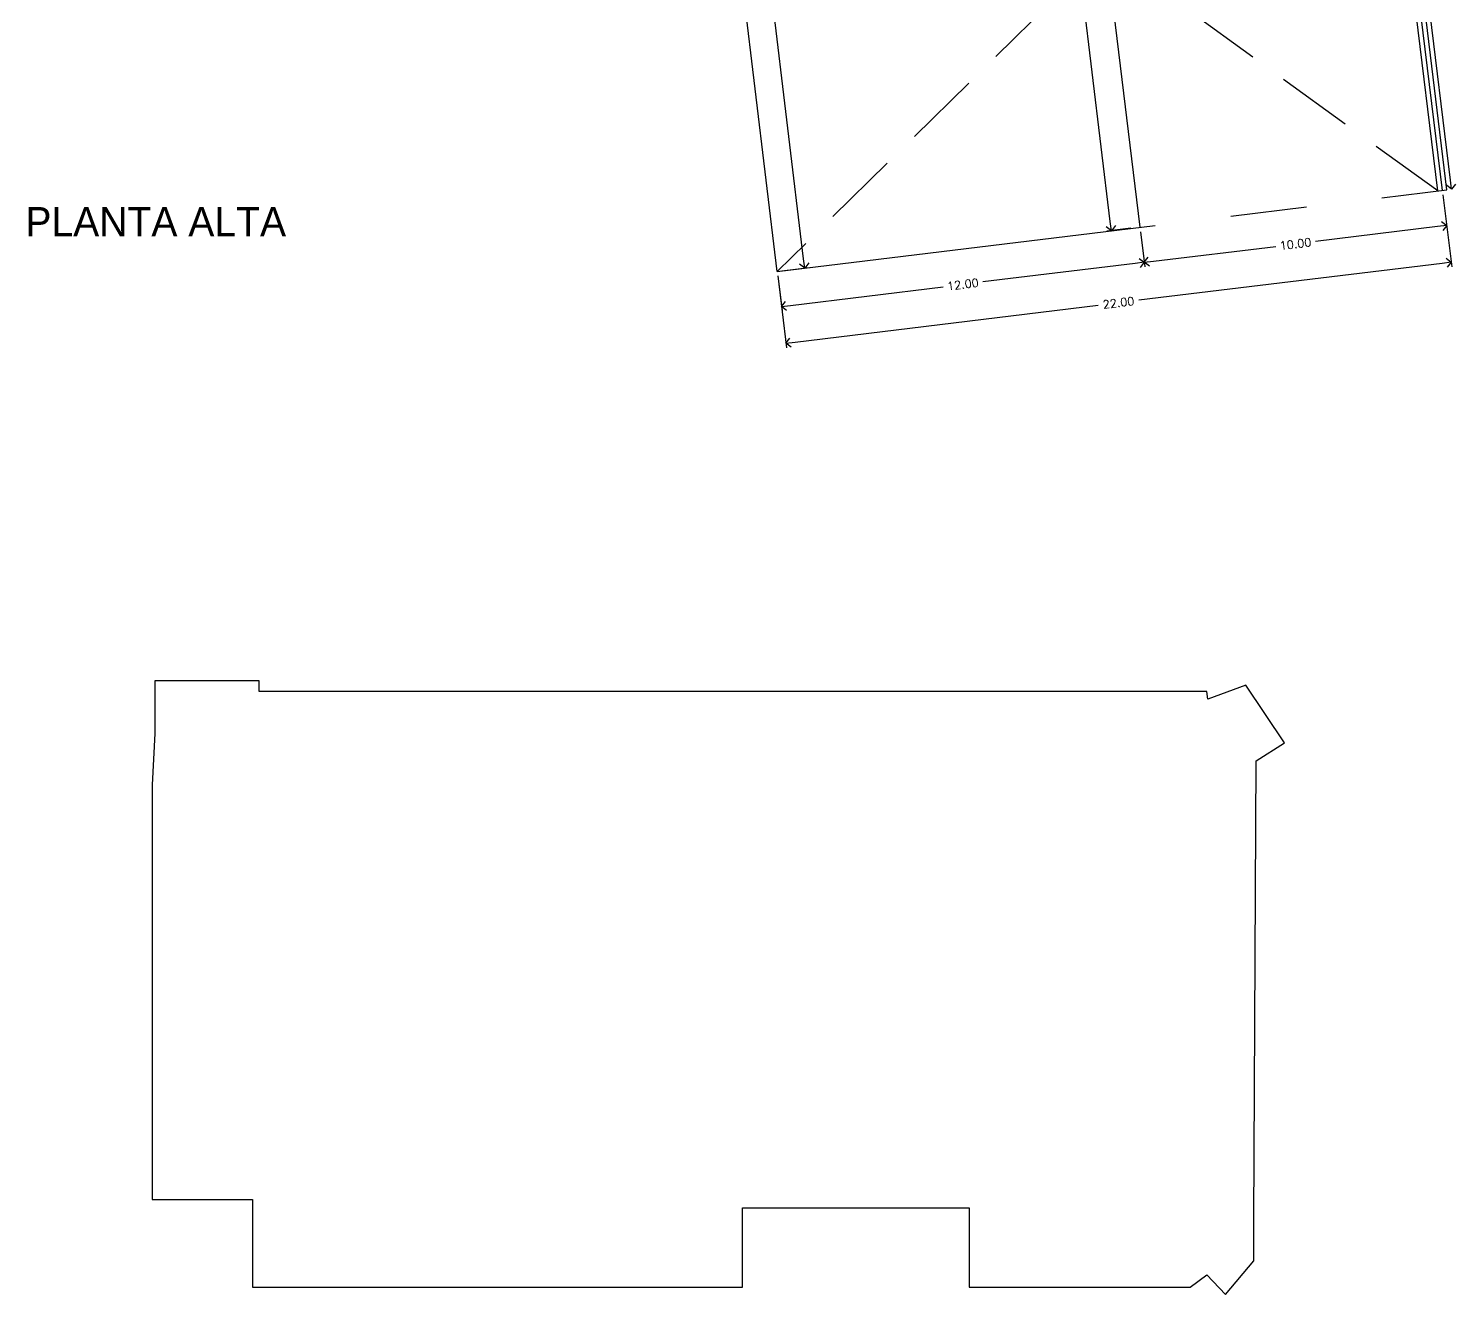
# Model space of a CAD drawing. Extents: x 26 to 214, y -151 to 101.
# Drawn here: x 27.74 to 74.59, y -11.58 to 29.99 of the extents above; entities that cross this region are included whole.
import ezdxf

# ---------------------------------------------------------------- set-up
doc = ezdxf.new("R2010")
doc.units = 0
doc.header["$LTSCALE"] = 10
doc.header["$MEASUREMENT"] = 0
doc.linetypes.add('CENTER', pattern=[2, 1.25, -0.25, 0.25, -0.25])
doc.linetypes.add('HIDDEN', pattern=[0.375, 0.25, -0.125])
doc.layers.get('0').update_dxf_attribs({"linetype": 'CONTINUOUS'})
doc.layers.get('DEFPOINTS').update_dxf_attribs({"linetype": 'CONTINUOUS'})
for name, color, linetype in [('00-COTAS-PARCIALES', 1, 'CONTINUOUS'), ('00-TEXTOS', 4, 'CONTINUOUS'), ('EJE-MEDIANERA-PA', 1, 'CENTER'), ('MURO-VISTO', 9, 'CONTINUOUS'), ('proyeccion', 4, 'HIDDEN'), ('SUPERFICIE', 45, 'CONTINUOUS')]:
    doc.layers.add(name, color=color, linetype=linetype)
doc.styles.add('ROMANS', font='romans.shx')
doc.styles.add('TECHNICLIGHT', font='tel_____.pfb')
doc.dimstyles.new('COTA1502', dxfattribs={"dimscale": 1.5, "dimtxt": 0.18, "dimasz": 0.2, "dimexe": 0.1, "dimexo": 0.1, "dimgap": 0.09, "dimtad": 0, "dimzin": 0, "dimdsep": 46, "dimtxsty": 'ROMANS', "dimblk": 'OPEN90', "dimcen": 0.1, "dimclrd": 256, "dimclre": 256, "dimclrt": 2, "dimadec": 0, "dimazin": 0, "dimtfac": 1, "dimtix": 1, "dimtmove": 2, "dimatfit": 3, "dimldrblk": 'OPEN90', "dimfxl": 0, "dimtolj": 1, "dimtzin": 0, "dimarcsym": 0})

# ---------------------------------------------------------------- blocks, each defined once
blk = doc.blocks.new('_Open90')
at = {"color": 0, "linetype": 'ByBlock', "lineweight": -2}
for p, q in [((0, 0), (-1, 0)), ((-0.5, 0.5), (0, 0)), ((0, 0), (-0.5, -0.5))]:
    blk.add_line(p, q, dxfattribs=at)
blk = doc.blocks.new('*D53')
at = {"layer": '00-COTAS-PARCIALES', "lineweight": -2, "transparency": 16777216}
for p, q in [((69.942, 61.839), (72.102, 44.095)), ((74.424, 25.011), (72.265, 42.755))]:
    blk.add_line(p, q, dxfattribs=at)
at = {"layer": 'DEFPOINTS', "color": 0, "transparency": 16777216}
for p in [(69.906, 62.137), (74.461, 24.713), (74.461, 24.713)]:
    blk.add_point(p, dxfattribs=at)
at = {"layer": '00-COTAS-PARCIALES', "lineweight": -2, "transparency": 16777216, "xscale": 0.3, "yscale": 0.3, "zscale": 0.3}
for p, rotation in [((69.906, 62.137), 96.93869520786734), ((74.461, 24.713), 276.9386952078673)]:
    blk.add_blockref('_Open90', p, dxfattribs=dict(at, rotation=rotation))
at = {"layer": '00-COTAS-PARCIALES', "color": 2, "transparency": 16777216, "insert": (72.183, 43.425), "char_height": 0.27, "attachment_point": 5, "rotation": 276.9387, "style": 'ROMANS'}
blk.add_mtext('\\A1;37.70', dxfattribs=at)
blk = doc.blocks.new('*D51')
at = {"layer": '00-COTAS-PARCIALES', "lineweight": -2, "transparency": 16777216}
for p, q in [((64.254, 23.32), (64.395, 22.166)), ((64.079, 22.279), (59.071, 21.67)), ((52.342, 21.87), (52.482, 20.717)), ((52.762, 20.902), (57.77, 21.511))]:
    blk.add_line(p, q, dxfattribs=at)
at = {"layer": 'DEFPOINTS', "color": 0, "transparency": 16777216}
for p in [(64.236, 23.469), (52.324, 22.019), (52.464, 20.865)]:
    blk.add_point(p, dxfattribs=at)
at = {"layer": '00-COTAS-PARCIALES', "lineweight": -2, "transparency": 16777216, "xscale": 0.3, "yscale": 0.3, "zscale": 0.3}
for p, rotation in [((64.376, 22.315), 6.938695207867482), ((52.464, 20.865), 186.9386952078675)]:
    blk.add_blockref('_Open90', p, dxfattribs=dict(at, rotation=rotation))
at = {"layer": '00-COTAS-PARCIALES', "color": 2, "transparency": 16777216, "insert": (58.42, 21.59), "char_height": 0.27, "attachment_point": 5, "rotation": 6.9387, "style": 'ROMANS'}
blk.add_mtext('\\A1;12.00', dxfattribs=at)
blk = doc.blocks.new('*D50')
at = {"layer": '00-COTAS-PARCIALES', "lineweight": -2, "transparency": 16777216}
for p, q in [((74.181, 24.528), (74.468, 22.169)), ((74.152, 22.282), (64.201, 21.071)), ((52.342, 21.87), (52.629, 19.512)), ((52.909, 19.697), (62.86, 20.908))]:
    blk.add_line(p, q, dxfattribs=at)
at = {"layer": 'DEFPOINTS', "color": 0, "transparency": 16777216}
for p in [(74.163, 24.677), (52.324, 22.019), (74.45, 22.318)]:
    blk.add_point(p, dxfattribs=at)
at = {"layer": '00-COTAS-PARCIALES', "lineweight": -2, "transparency": 16777216, "xscale": 0.3, "yscale": 0.3, "zscale": 0.3}
for p, rotation in [((74.45, 22.318), 6.938695207867471), ((52.611, 19.66), 186.9386952078675)]:
    blk.add_blockref('_Open90', p, dxfattribs=dict(at, rotation=rotation))
at = {"layer": '00-COTAS-PARCIALES', "color": 2, "transparency": 16777216, "insert": (63.53, 20.989), "char_height": 0.27, "attachment_point": 5, "rotation": 6.9387, "style": 'ROMANS'}
blk.add_mtext('\\A1;22.00', dxfattribs=at)
blk = doc.blocks.new('*D49')
at = {"layer": '00-COTAS-PARCIALES', "lineweight": -2, "transparency": 16777216}
for p, q in [((61.689, 41.914), (60.898, 41.818)), ((61.083, 41.539), (62.092, 33.246)), ((63.26, 23.652), (62.251, 31.944)), ((63.938, 23.432), (63.147, 23.336))]:
    blk.add_line(p, q, dxfattribs=at)
at = {"layer": 'DEFPOINTS', "color": 0, "transparency": 16777216}
for p in [(61.838, 41.933), (64.087, 23.451), (63.296, 23.354)]:
    blk.add_point(p, dxfattribs=at)
at = {"layer": '00-COTAS-PARCIALES', "lineweight": -2, "transparency": 16777216, "xscale": 0.3, "yscale": 0.3, "zscale": 0.3}
for p, rotation in [((61.047, 41.836), 96.93869520786734), ((63.296, 23.354), 276.9386952078673)]:
    blk.add_blockref('_Open90', p, dxfattribs=dict(at, rotation=rotation))
at = {"layer": '00-COTAS-PARCIALES', "color": 2, "transparency": 16777216, "insert": (62.172, 32.595), "char_height": 0.27, "attachment_point": 5, "rotation": 276.9387, "style": 'ROMANS'}
blk.add_mtext('\\A1;18.62', dxfattribs=at)
blk = doc.blocks.new('*D48')
at = {"layer": '00-COTAS-PARCIALES', "lineweight": -2, "transparency": 16777216}
for p, q in [((50.06, 42.1), (50.963, 42.209)), ((50.85, 41.893), (51.945, 32.791)), ((53.191, 22.426), (52.097, 31.528)), ((52.473, 22.037), (53.376, 22.146))]:
    blk.add_line(p, q, dxfattribs=at)
at = {"layer": 'DEFPOINTS', "color": 0, "transparency": 16777216}
for p in [(50.814, 42.191), (49.911, 42.083), (52.324, 22.019)]:
    blk.add_point(p, dxfattribs=at)
at = {"layer": '00-COTAS-PARCIALES', "lineweight": -2, "transparency": 16777216, "xscale": 0.3, "yscale": 0.3, "zscale": 0.3}
for p, rotation in [((50.814, 42.191), 96.858378156896), ((53.227, 22.128), 276.858378156896)]:
    blk.add_blockref('_Open90', p, dxfattribs=dict(at, rotation=rotation))
at = {"layer": '00-COTAS-PARCIALES', "color": 2, "transparency": 16777216, "insert": (52.021, 32.159), "char_height": 0.27, "attachment_point": 5, "rotation": 276.8584, "style": 'ROMANS'}
blk.add_mtext('\\A1;20.21', dxfattribs=at)
blk = doc.blocks.new('*D42')
at = {"layer": '00-COTAS-PARCIALES', "lineweight": -2, "transparency": 16777216}
for p, q in [((74.005, 23.487), (69.991, 22.998)), ((64.674, 22.351), (68.689, 22.84))]:
    blk.add_line(p, q, dxfattribs=at)
at = {"layer": 'DEFPOINTS', "color": 0, "transparency": 16777216}
for p in [(74.303, 23.523), (74.303, 23.523), (64.376, 22.315)]:
    blk.add_point(p, dxfattribs=at)
at = {"layer": '00-COTAS-PARCIALES', "lineweight": -2, "transparency": 16777216, "xscale": 0.3, "yscale": 0.3, "zscale": 0.3}
for p, rotation in [((74.303, 23.523), 6.93869520786737), ((64.376, 22.315), 186.9386952078674)]:
    blk.add_blockref('_Open90', p, dxfattribs=dict(at, rotation=rotation))
at = {"layer": '00-COTAS-PARCIALES', "color": 2, "transparency": 16777216, "insert": (69.34, 22.919), "char_height": 0.27, "attachment_point": 5, "rotation": 6.9387, "style": 'ROMANS'}
blk.add_mtext('\\A1;10.00', dxfattribs=at)

msp = doc.modelspace()

# ---------------------------------------------------------------- linework, layer by layer
at = {"layer": 'EJE-MEDIANERA-PA'}
for p, q in [((74.163, 24.677, -28.9), (69.611, 62.083, -28.9)), ((52.324, 22.019, -28.9), (49.911, 42.083, -28.9)), ((64.236, 23.469, -28.9), (61.971, 42.083, -28.9)), ((52.324, 22.019, -28.9), (74.312, 24.695, -28.9))]:
    msp.add_line(p, q, dxfattribs=at)
at = {"layer": 'MURO-VISTO'}
for p, q in [((74.014, 24.659, -28.9), (69.478, 61.933, -28.9)), ((74.312, 24.695, -28.9), (69.78, 61.933, -28.9))]:
    msp.add_line(p, q, dxfattribs=at)
at = {"layer": 'proyeccion'}
for p, q in [((74.014, 24.659, -28.9), (49.911, 42.083, -28.9)), ((71.984, 41.336, -28.9), (52.324, 22.019, -28.9))]:
    msp.add_line(p, q, dxfattribs=at)
at = {"layer": 'SUPERFICIE'}
msp.add_lwpolyline([(31.889, 8.135), (31.889, 6.84), (31.807, 5.154), (31.807, -8.46), (35.096, -8.46), (35.096, -11.334), (36.281, -11.334), (36.281, -11.334), (51.181, -11.334), (51.181, -8.734), (58.631, -8.734), (58.631, -11.334), (65.881, -11.334), (66.43, -10.932), (67.04, -11.575), (67.971, -10.472), (67.971, -9.126), (68.045, 5.952), (68.98, 6.543), (67.712, 8.434), (66.457, 7.972), (66.431, 8.222), (35.311, 8.222), (35.311, 8.572), (31.889, 8.572), (31.889, 8.135)], dxfattribs=at)

# ---------------------------------------------------------------- texts
at = {"layer": '00-TEXTOS', "style": 'TECHNICLIGHT'}
msp.add_text('PLANTA ALTA', height=0.96, dxfattribs=at).set_placement((27.639, 23.17, -28.9))

# ---------------------------------------------------------------- dimensions: what is measured, and where the dimension line sits
at = {"layer": '00-COTAS-PARCIALES'}
for p1, p2, distance, picture, middle in [((69.906, 62.137, -28.9), (74.461, 24.713, -28.9), 0, '*D53', (72.183, 43.425, -28.9)), ((52.324, 22.019, -28.9), (49.911, 42.083, -28.9), -0.91, '*D48', (52.021, 32.159, -28.9)), ((61.838, 41.933, -28.9), (64.087, 23.451, -28.9), -0.797, '*D49', (62.172, 32.595, -28.9)), ((52.324, 22.019, -28.9), (74.163, 24.677, -28.9), -2.376, '*D50', (63.53, 20.989, -28.9)), ((64.236, 23.469, -28.9), (52.324, 22.019, -28.9), 1.162, '*D51', (58.42, 21.59, -28.9)), ((64.376, 22.315, -28.9), (74.303, 23.523, -28.9), 0, '*D42', (69.34, 22.919, -28.9))]:
    dim = msp.add_aligned_dim(p1=p1, p2=p2, distance=distance, dimstyle='COTA1502', dxfattribs=at)
    dim.commit()
    dim.dimension.update_dxf_attribs({"geometry": picture, "text_midpoint": middle})

doc.saveas('drawing.dxf')
